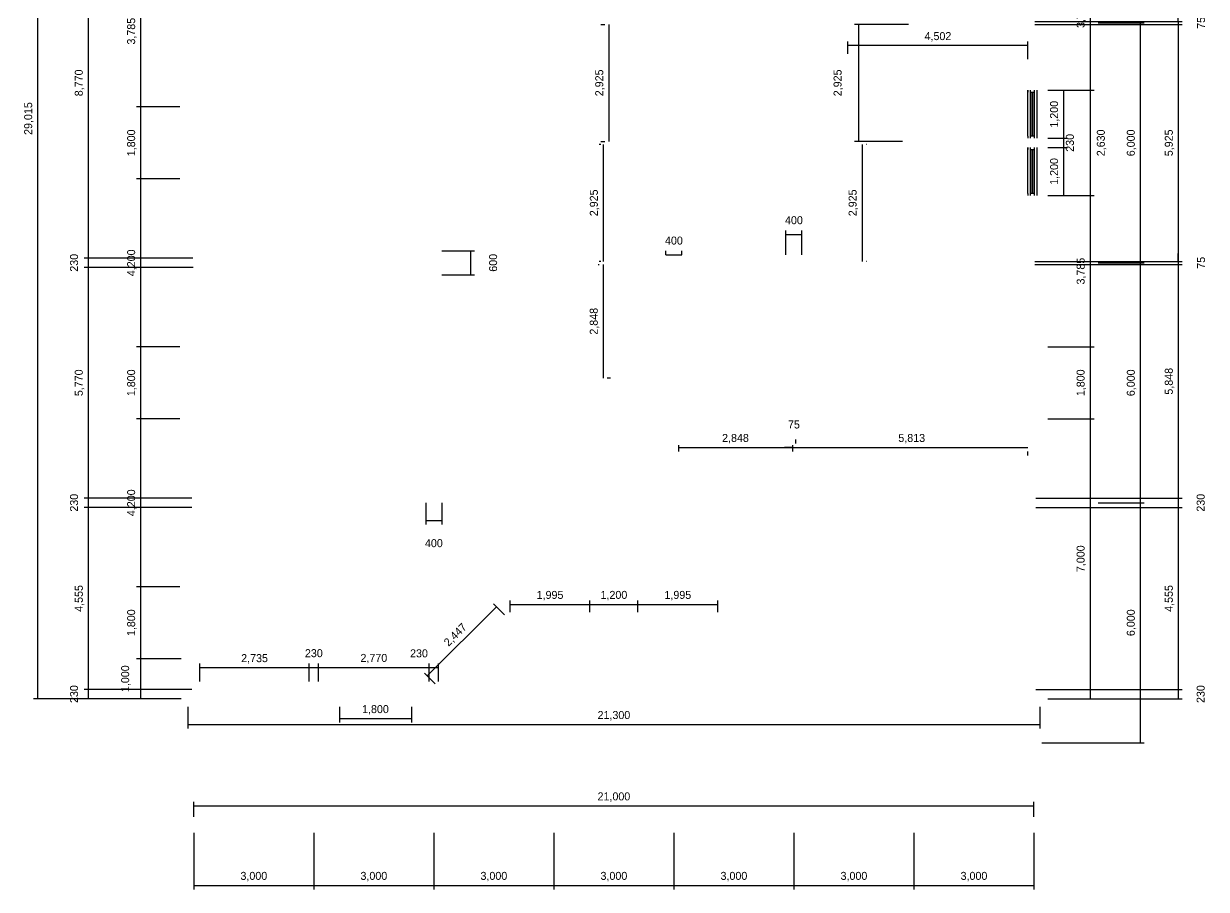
# Model space of a CAD drawing. Extents: x -2017610 to 288295, y -639251 to 250994.
# Drawn here: x 40877 to 70439, y -274828 to -253179 of the extents above; entities that cross this region are included whole.
import ezdxf

# ---------------------------------------------------------------- set-up
doc = ezdxf.new("R2010")
doc.units = 0
doc.header["$LTSCALE"] = 2
doc.header["$MEASUREMENT"] = 0
doc.header["$PDMODE"] = 2
doc.layers.get('0').update_dxf_attribs({"linetype": 'CONTINUOUS'})
doc.layers.get('DEFPOINTS').update_dxf_attribs({"linetype": 'CONTINUOUS'})
doc.layers.add('DIM', color=8, linetype='CONTINUOUS')
doc.layers.add('DOOR-WINDOW', color=8, linetype='CONTINUOUS')
doc.styles.add('STYLUS', font='stylu.ttf')
doc.dimstyles.new('DIM100S', dxfattribs={"dimscale": 0, "dimtxt": 200, "dimasz": 200, "dimexe": 100, "dimexo": 200, "dimgap": 100, "dimtad": 1, "dimdec": 0, "dimtxsty": 'STYLUS', "dimblk1": 'ARCHTICK', "dimblk2": 'ARCHTICK', "dimsah": 1, "dimcen": 100, "dimclrd": 256, "dimclre": 256, "dimclrt": 10, "dimazin": 3, "dimtfac": 1, "dimtdec": 0, "dimtmove": 0, "dimatfit": 3, "dimtolj": 1, "dimtzin": 0})

# ---------------------------------------------------------------- blocks, each defined once
blk = doc.blocks.new('*D451')
at = {"layer": 'DEFPOINTS', "color": 0}
for p in [(57331, -258960), (56931, -259160), (57331, -259160)]:
    blk.add_point(p, dxfattribs=at)
at = {"layer": 'DIM'}
for p, q in [((56931, -258960), (56931, -258860)), ((56931, -258960), (57331, -258960)), ((57331, -258960), (57331, -258860))]:
    blk.add_line(p, q, dxfattribs=at)
at = {"layer": 'DIM', "color": 10, "insert": (57131, -258605), "char_height": 200, "attachment_point": 5, "style": 'STYLUS'}
blk.add_mtext('\\A1;400', dxfattribs=at)
blk = doc.blocks.new('_ARCHTICK')
blk = doc.blocks.new('*D452')
at = {"layer": 'DEFPOINTS', "color": 0}
for p in [(60331, -258452), (59931, -259160), (60331, -259160)]:
    blk.add_point(p, dxfattribs=at)
at = {"layer": 'DIM'}
for p, q in [((59931, -258960), (59931, -258352)), ((60331, -258960), (60331, -258352)), ((59931, -258452), (60331, -258452))]:
    blk.add_line(p, q, dxfattribs=at)
at = {"layer": 'DIM', "color": 10, "insert": (60131, -258096), "char_height": 200, "attachment_point": 5, "style": 'STYLUS'}
blk.add_mtext('\\A1;400', dxfattribs=at)
blk = doc.blocks.new('*D453')
at = {"layer": 'DEFPOINTS', "color": 0}
for p in [(50931, -264960), (51331, -264960), (51331, -265606)]:
    blk.add_point(p, dxfattribs=at)
at = {"layer": 'DIM'}
for p, q in [((50931, -265160), (50931, -265706)), ((51331, -265160), (51331, -265706)), ((50931, -265606), (51331, -265606))]:
    blk.add_line(p, q, dxfattribs=at)
at = {"layer": 'DIM', "color": 10, "insert": (51131, -266172), "char_height": 200, "attachment_point": 5, "style": 'STYLUS'}
blk.add_mtext('\\A1;400', dxfattribs=at)
blk = doc.blocks.new('*D456')
at = {"layer": 'DEFPOINTS', "color": 0}
for p in [(45131, -273210), (48131, -273210), (48131, -274728)]:
    blk.add_point(p, dxfattribs=at)
at = {"layer": 'DIM'}
for p, q in [((45131, -273410), (45131, -274828)), ((48131, -273410), (48131, -274828)), ((45131, -274728), (48131, -274728))]:
    blk.add_line(p, q, dxfattribs=at)
at = {"layer": 'DIM', "color": 10, "insert": (46631, -274509), "char_height": 200, "attachment_point": 5, "style": 'STYLUS'}
blk.add_mtext('\\A1;3,000', dxfattribs=at)
blk = doc.blocks.new('*D457')
at = {"layer": 'DEFPOINTS', "color": 0}
for p in [(48131, -273210), (51131, -273210), (51131, -274728)]:
    blk.add_point(p, dxfattribs=at)
at = {"layer": 'DIM'}
for p, q in [((48131, -273410), (48131, -274828)), ((51131, -273410), (51131, -274828)), ((48131, -274728), (51131, -274728))]:
    blk.add_line(p, q, dxfattribs=at)
at = {"layer": 'DIM', "color": 10, "insert": (49631, -274509), "char_height": 200, "attachment_point": 5, "style": 'STYLUS'}
blk.add_mtext('\\A1;3,000', dxfattribs=at)
blk = doc.blocks.new('*D458')
at = {"layer": 'DEFPOINTS', "color": 0}
for p in [(51131, -273210), (54131, -273210), (54131, -274728)]:
    blk.add_point(p, dxfattribs=at)
at = {"layer": 'DIM'}
for p, q in [((51131, -273410), (51131, -274828)), ((54131, -273410), (54131, -274828)), ((51131, -274728), (54131, -274728))]:
    blk.add_line(p, q, dxfattribs=at)
at = {"layer": 'DIM', "color": 10, "insert": (52631, -274509), "char_height": 200, "attachment_point": 5, "style": 'STYLUS'}
blk.add_mtext('\\A1;3,000', dxfattribs=at)
blk = doc.blocks.new('*D459')
at = {"layer": 'DEFPOINTS', "color": 0}
for p in [(54131, -273210), (57131, -273210), (57131, -274728)]:
    blk.add_point(p, dxfattribs=at)
at = {"layer": 'DIM'}
for p, q in [((54131, -273410), (54131, -274828)), ((57131, -273410), (57131, -274828)), ((54131, -274728), (57131, -274728))]:
    blk.add_line(p, q, dxfattribs=at)
at = {"layer": 'DIM', "color": 10, "insert": (55631, -274509), "char_height": 200, "attachment_point": 5, "style": 'STYLUS'}
blk.add_mtext('\\A1;3,000', dxfattribs=at)
blk = doc.blocks.new('*D460')
at = {"layer": 'DEFPOINTS', "color": 0}
for p in [(57131, -273210), (60131, -273210), (60131, -274728)]:
    blk.add_point(p, dxfattribs=at)
at = {"layer": 'DIM'}
for p, q in [((57131, -273410), (57131, -274828)), ((60131, -273410), (60131, -274828)), ((57131, -274728), (60131, -274728))]:
    blk.add_line(p, q, dxfattribs=at)
at = {"layer": 'DIM', "color": 10, "insert": (58631, -274509), "char_height": 200, "attachment_point": 5, "style": 'STYLUS'}
blk.add_mtext('\\A1;3,000', dxfattribs=at)
blk = doc.blocks.new('*D461')
at = {"layer": 'DEFPOINTS', "color": 0}
for p in [(60131, -273210), (63131, -273210), (63131, -274728)]:
    blk.add_point(p, dxfattribs=at)
at = {"layer": 'DIM'}
for p, q in [((60131, -273410), (60131, -274828)), ((63131, -273410), (63131, -274828)), ((60131, -274728), (63131, -274728))]:
    blk.add_line(p, q, dxfattribs=at)
at = {"layer": 'DIM', "color": 10, "insert": (61631, -274509), "char_height": 200, "attachment_point": 5, "style": 'STYLUS'}
blk.add_mtext('\\A1;3,000', dxfattribs=at)
blk = doc.blocks.new('*D462')
at = {"layer": 'DEFPOINTS', "color": 0}
for p in [(63131, -273210), (66131, -273210), (66131, -274728)]:
    blk.add_point(p, dxfattribs=at)
at = {"layer": 'DIM'}
for p, q in [((63131, -273410), (63131, -274828)), ((66131, -273410), (66131, -274828)), ((63131, -274728), (66131, -274728))]:
    blk.add_line(p, q, dxfattribs=at)
at = {"layer": 'DIM', "color": 10, "insert": (64631, -274509), "char_height": 200, "attachment_point": 5, "style": 'STYLUS'}
blk.add_mtext('\\A1;3,000', dxfattribs=at)
blk = doc.blocks.new('*D463')
at = {"layer": 'DEFPOINTS', "color": 0}
for p in [(66131, -272739), (45131, -273210), (66131, -273210)]:
    blk.add_point(p, dxfattribs=at)
at = {"layer": 'DIM'}
for p, q in [((45131, -273010), (45131, -272639)), ((45131, -272739), (66131, -272739)), ((66131, -273010), (66131, -272639))]:
    blk.add_line(p, q, dxfattribs=at)
at = {"layer": 'DIM', "color": 10, "insert": (55631, -272521), "char_height": 200, "attachment_point": 5, "style": 'STYLUS'}
blk.add_mtext('\\A1;21,000', dxfattribs=at)
blk = doc.blocks.new('*D464')
at = {"layer": 'DEFPOINTS', "color": 0}
for p in [(44981, -270060), (66281, -270060), (66281, -270706)]:
    blk.add_point(p, dxfattribs=at)
at = {"layer": 'DIM'}
for p, q in [((44981, -270260), (44981, -270806)), ((66281, -270260), (66281, -270806)), ((44981, -270706), (66281, -270706))]:
    blk.add_line(p, q, dxfattribs=at)
at = {"layer": 'DIM', "color": 10, "insert": (55631, -270487), "char_height": 200, "attachment_point": 5, "style": 'STYLUS'}
blk.add_mtext('\\A1;21,300', dxfattribs=at)
blk = doc.blocks.new('*D469')
at = {"layer": 'DEFPOINTS', "color": 0}
for p in [(66281, -251060), (66281, -254845), (67534, -254845)]:
    blk.add_point(p, dxfattribs=at)
at = {"layer": 'DIM'}
for p, q in [((66481, -251060), (67634, -251060)), ((67534, -251060), (67534, -254845)), ((66481, -254845), (67634, -254845))]:
    blk.add_line(p, q, dxfattribs=at)
at = {"layer": 'DIM', "color": 10, "insert": (67316, -252953), "char_height": 200, "attachment_point": 5, "rotation": 90, "style": 'STYLUS'}
blk.add_mtext('\\A1;3,785', dxfattribs=at)
blk = doc.blocks.new('*D470')
at = {"layer": 'DEFPOINTS', "color": 0}
for p in [(66281, -254845), (66281, -257475), (67534, -257475)]:
    blk.add_point(p, dxfattribs=at)
at = {"layer": 'DIM'}
for p, q in [((66481, -254845), (67634, -254845)), ((67534, -254845), (67534, -257475)), ((66481, -257475), (67634, -257475))]:
    blk.add_line(p, q, dxfattribs=at)
at = {"layer": 'DIM', "color": 10, "insert": (67820, -256160), "char_height": 200, "attachment_point": 5, "rotation": 90, "style": 'STYLUS'}
blk.add_mtext('\\A1;2,630', dxfattribs=at)
blk = doc.blocks.new('*D471')
at = {"layer": 'DEFPOINTS', "color": 0}
for p in [(66281, -257475), (66281, -261260), (67534, -261260)]:
    blk.add_point(p, dxfattribs=at)
at = {"layer": 'DIM'}
for p, q in [((66481, -257475), (67634, -257475)), ((67534, -257475), (67534, -261260)), ((66481, -261260), (67634, -261260))]:
    blk.add_line(p, q, dxfattribs=at)
at = {"layer": 'DIM', "color": 10, "insert": (67316, -259368), "char_height": 200, "attachment_point": 5, "rotation": 90, "style": 'STYLUS'}
blk.add_mtext('\\A1;3,785', dxfattribs=at)
blk = doc.blocks.new('*D472')
at = {"layer": 'DEFPOINTS', "color": 0}
for p in [(66281, -261260), (66281, -263060), (67534, -263060)]:
    blk.add_point(p, dxfattribs=at)
at = {"layer": 'DIM'}
for p, q in [((66481, -261260), (67634, -261260)), ((67534, -261260), (67534, -263060)), ((66481, -263060), (67634, -263060))]:
    blk.add_line(p, q, dxfattribs=at)
at = {"layer": 'DIM', "color": 10, "insert": (67315, -262160), "char_height": 200, "attachment_point": 5, "rotation": 90, "style": 'STYLUS'}
blk.add_mtext('\\A1;1,800', dxfattribs=at)
blk = doc.blocks.new('*D473')
at = {"layer": 'DEFPOINTS', "color": 0}
for p in [(66281, -263060), (66281, -270060), (67534, -270060)]:
    blk.add_point(p, dxfattribs=at)
at = {"layer": 'DIM'}
for p, q in [((66481, -263060), (67634, -263060)), ((67534, -263060), (67534, -270060)), ((66481, -270060), (67634, -270060))]:
    blk.add_line(p, q, dxfattribs=at)
at = {"layer": 'DIM', "color": 10, "insert": (67315, -266560), "char_height": 200, "attachment_point": 5, "rotation": 90, "style": 'STYLUS'}
blk.add_mtext('\\A1;7,000', dxfattribs=at)
blk = doc.blocks.new('*D476')
at = {"layer": 'DEFPOINTS', "color": 0}
for p in [(67534, -253160), (67534, -259160), (68788, -259160)]:
    blk.add_point(p, dxfattribs=at)
at = {"layer": 'DIM'}
for p, q in [((67734, -253160), (68888, -253160)), ((68788, -253160), (68788, -259160)), ((67734, -259160), (68888, -259160))]:
    blk.add_line(p, q, dxfattribs=at)
at = {"layer": 'DIM', "color": 10, "insert": (68569, -256160), "char_height": 200, "attachment_point": 5, "rotation": 90, "style": 'STYLUS'}
blk.add_mtext('\\A1;6,000', dxfattribs=at)
blk = doc.blocks.new('*D477')
at = {"layer": 'DEFPOINTS', "color": 0}
for p in [(67534, -259160), (67534, -265160), (68788, -265160)]:
    blk.add_point(p, dxfattribs=at)
at = {"layer": 'DIM'}
for p, q in [((67734, -259160), (68888, -259160)), ((68788, -259160), (68788, -265160)), ((67734, -265160), (68888, -265160))]:
    blk.add_line(p, q, dxfattribs=at)
at = {"layer": 'DIM', "color": 10, "insert": (68569, -262160), "char_height": 200, "attachment_point": 5, "rotation": 90, "style": 'STYLUS'}
blk.add_mtext('\\A1;6,000', dxfattribs=at)
blk = doc.blocks.new('*D478')
at = {"layer": 'DEFPOINTS', "color": 0}
for p in [(67534, -265160), (66131, -271160), (68788, -271160)]:
    blk.add_point(p, dxfattribs=at)
at = {"layer": 'DIM'}
for p, q in [((67734, -265160), (68888, -265160)), ((68788, -265160), (68788, -271160)), ((66331, -271160), (68888, -271160))]:
    blk.add_line(p, q, dxfattribs=at)
at = {"layer": 'DIM', "color": 10, "insert": (68569, -268160), "char_height": 200, "attachment_point": 5, "rotation": 90, "style": 'STYLUS'}
blk.add_mtext('\\A1;6,000', dxfattribs=at)
blk = doc.blocks.new('*D479')
at = {"layer": 'DEFPOINTS', "color": 0}
for p in [(48016, -269282), (45281, -269830), (48016, -269830)]:
    blk.add_point(p, dxfattribs=at)
at = {"layer": 'DIM'}
for p, q in [((45281, -269630), (45281, -269182)), ((45281, -269282), (48016, -269282)), ((48016, -269630), (48016, -269182))]:
    blk.add_line(p, q, dxfattribs=at)
at = {"layer": 'DIM', "color": 10, "insert": (46649, -269064), "char_height": 200, "attachment_point": 5, "style": 'STYLUS'}
blk.add_mtext('\\A1;2,735', dxfattribs=at)
blk = doc.blocks.new('*D480')
at = {"layer": 'DEFPOINTS', "color": 0}
for p in [(52696, -267760), (53036, -268100), (51306, -269830)]:
    blk.add_point(p, dxfattribs=at)
at = {"layer": 'DIM'}
for p, q in [((50966, -269490), (52696, -267760)), ((52895, -267959), (52625, -267690)), ((51165, -269689), (50895, -269420))]:
    blk.add_line(p, q, dxfattribs=at)
at = {"layer": 'DIM', "color": 10, "insert": (51677, -268471), "char_height": 200, "attachment_point": 5, "rotation": 45, "style": 'STYLUS'}
blk.add_mtext('\\A1;2,447', dxfattribs=at)
blk = doc.blocks.new('*D481')
at = {"layer": 'DEFPOINTS', "color": 0}
for p in [(55031, -267701), (53036, -268100), (55031, -268100)]:
    blk.add_point(p, dxfattribs=at)
at = {"layer": 'DIM'}
for p, q in [((53036, -267900), (53036, -267601)), ((53036, -267701), (55031, -267701)), ((55031, -267900), (55031, -267601))]:
    blk.add_line(p, q, dxfattribs=at)
at = {"layer": 'DIM', "color": 10, "insert": (54034, -267483), "char_height": 200, "attachment_point": 5, "style": 'STYLUS'}
blk.add_mtext('\\A1;1,995', dxfattribs=at)
blk = doc.blocks.new('*D482')
at = {"layer": 'DEFPOINTS', "color": 0}
for p in [(56231, -267701), (55031, -268100), (56231, -268100)]:
    blk.add_point(p, dxfattribs=at)
at = {"layer": 'DIM'}
for p, q in [((55031, -267900), (55031, -267601)), ((55031, -267701), (56231, -267701)), ((56231, -267900), (56231, -267601))]:
    blk.add_line(p, q, dxfattribs=at)
at = {"layer": 'DIM', "color": 10, "insert": (55631, -267483), "char_height": 200, "attachment_point": 5, "style": 'STYLUS'}
blk.add_mtext('\\A1;1,200', dxfattribs=at)
blk = doc.blocks.new('*D483')
at = {"layer": 'DEFPOINTS', "color": 0}
for p in [(58226, -267701), (56231, -268100), (58226, -268100)]:
    blk.add_point(p, dxfattribs=at)
at = {"layer": 'DIM'}
for p, q in [((56231, -267900), (56231, -267601)), ((56231, -267701), (58226, -267701)), ((58226, -267900), (58226, -267601))]:
    blk.add_line(p, q, dxfattribs=at)
at = {"layer": 'DIM', "color": 10, "insert": (57229, -267483), "char_height": 200, "attachment_point": 5, "style": 'STYLUS'}
blk.add_mtext('\\A1;1,995', dxfattribs=at)
blk = doc.blocks.new('*D524')
at = {"layer": 'DEFPOINTS', "color": 0}
for p in [(51131, -258860), (51131, -259460), (52049, -259460)]:
    blk.add_point(p, dxfattribs=at)
at = {"layer": 'DIM'}
for p, q in [((51331, -258860), (52149, -258860)), ((52049, -258860), (52049, -259460)), ((51331, -259460), (52149, -259460))]:
    blk.add_line(p, q, dxfattribs=at)
at = {"layer": 'DIM', "color": 10, "insert": (52612, -259160), "char_height": 200, "attachment_point": 5, "rotation": 90, "style": 'STYLUS'}
blk.add_mtext('\\A1;600', dxfattribs=at)
blk = doc.blocks.new('*D525')
at = {"layer": 'DEFPOINTS', "color": 0}
for p in [(48246, -269277), (48016, -269830), (48246, -269830)]:
    blk.add_point(p, dxfattribs=at)
at = {"layer": 'DIM'}
for p, q in [((48016, -269630), (48016, -269177)), ((48016, -269277), (48246, -269277)), ((48246, -269630), (48246, -269177))]:
    blk.add_line(p, q, dxfattribs=at)
at = {"layer": 'DIM', "color": 10, "insert": (48131, -268923), "char_height": 200, "attachment_point": 5, "style": 'STYLUS'}
blk.add_mtext('\\A1;230', dxfattribs=at)
blk = doc.blocks.new('*D526')
at = {"layer": 'DEFPOINTS', "color": 0}
for p in [(51016, -269277), (48246, -269830), (51016, -269830)]:
    blk.add_point(p, dxfattribs=at)
at = {"layer": 'DIM'}
for p, q in [((48246, -269630), (48246, -269177)), ((48246, -269277), (51016, -269277)), ((51016, -269630), (51016, -269177))]:
    blk.add_line(p, q, dxfattribs=at)
at = {"layer": 'DIM', "color": 10, "insert": (49631, -269059), "char_height": 200, "attachment_point": 5, "style": 'STYLUS'}
blk.add_mtext('\\A1;2,770', dxfattribs=at)
blk = doc.blocks.new('*D527')
at = {"layer": 'DEFPOINTS', "color": 0}
for p in [(51246, -269277), (51016, -269830), (51246, -269830)]:
    blk.add_point(p, dxfattribs=at)
at = {"layer": 'DIM'}
for p, q in [((51016, -269630), (51016, -269177)), ((51016, -269277), (51246, -269277)), ((51246, -269630), (51246, -269177))]:
    blk.add_line(p, q, dxfattribs=at)
at = {"layer": 'DIM', "color": 10, "insert": (50759, -268927), "char_height": 200, "attachment_point": 5, "style": 'STYLUS'}
blk.add_mtext('\\A1;230', dxfattribs=at)
blk = doc.blocks.new('*D541')
at = {"layer": 'DEFPOINTS', "color": 0}
for p in [(44981, -251475), (43801, -255260), (44981, -255260)]:
    blk.add_point(p, dxfattribs=at)
at = {"layer": 'DIM'}
for p, q in [((44781, -251475), (43701, -251475)), ((43801, -251475), (43801, -255260)), ((44781, -255260), (43701, -255260))]:
    blk.add_line(p, q, dxfattribs=at)
at = {"layer": 'DIM', "color": 10, "insert": (43583, -253368), "char_height": 200, "attachment_point": 5, "rotation": 90, "style": 'STYLUS'}
blk.add_mtext('\\A1;3,785', dxfattribs=at)
blk = doc.blocks.new('*D542')
at = {"layer": 'DEFPOINTS', "color": 0}
for p in [(44981, -255260), (43801, -257060), (44981, -257060)]:
    blk.add_point(p, dxfattribs=at)
at = {"layer": 'DIM'}
for p, q in [((44781, -255260), (43701, -255260)), ((43801, -255260), (43801, -257060)), ((44781, -257060), (43701, -257060))]:
    blk.add_line(p, q, dxfattribs=at)
at = {"layer": 'DIM', "color": 10, "insert": (43583, -256160), "char_height": 200, "attachment_point": 5, "rotation": 90, "style": 'STYLUS'}
blk.add_mtext('\\A1;1,800', dxfattribs=at)
blk = doc.blocks.new('*D543')
at = {"layer": 'DEFPOINTS', "color": 0}
for p in [(44981, -257060), (43801, -261260), (44981, -261260)]:
    blk.add_point(p, dxfattribs=at)
at = {"layer": 'DIM'}
for p, q in [((44781, -257060), (43701, -257060)), ((43801, -257060), (43801, -261260)), ((44781, -261260), (43701, -261260))]:
    blk.add_line(p, q, dxfattribs=at)
at = {"layer": 'DIM', "color": 10, "insert": (43583, -259160), "char_height": 200, "attachment_point": 5, "rotation": 90, "style": 'STYLUS'}
blk.add_mtext('\\A1;4,200', dxfattribs=at)
blk = doc.blocks.new('*D544')
at = {"layer": 'DEFPOINTS', "color": 0}
for p in [(44981, -261260), (43801, -263060), (44981, -263060)]:
    blk.add_point(p, dxfattribs=at)
at = {"layer": 'DIM'}
for p, q in [((44781, -261260), (43701, -261260)), ((43801, -261260), (43801, -263060)), ((44781, -263060), (43701, -263060))]:
    blk.add_line(p, q, dxfattribs=at)
at = {"layer": 'DIM', "color": 10, "insert": (43583, -262160), "char_height": 200, "attachment_point": 5, "rotation": 90, "style": 'STYLUS'}
blk.add_mtext('\\A1;1,800', dxfattribs=at)
blk = doc.blocks.new('*D545')
at = {"layer": 'DEFPOINTS', "color": 0}
for p in [(44981, -263060), (43801, -267260), (44981, -267260)]:
    blk.add_point(p, dxfattribs=at)
at = {"layer": 'DIM'}
for p, q in [((44781, -263060), (43701, -263060)), ((43801, -263060), (43801, -267260)), ((44781, -267260), (43701, -267260))]:
    blk.add_line(p, q, dxfattribs=at)
at = {"layer": 'DIM', "color": 10, "insert": (43583, -265160), "char_height": 200, "attachment_point": 5, "rotation": 90, "style": 'STYLUS'}
blk.add_mtext('\\A1;4,200', dxfattribs=at)
blk = doc.blocks.new('*D546')
at = {"layer": 'DEFPOINTS', "color": 0}
for p in [(44981, -267260), (43801, -269060), (45016, -269060)]:
    blk.add_point(p, dxfattribs=at)
at = {"layer": 'DIM'}
for p, q in [((44781, -267260), (43701, -267260)), ((43801, -267260), (43801, -269060)), ((44816, -269060), (43701, -269060))]:
    blk.add_line(p, q, dxfattribs=at)
at = {"layer": 'DIM', "color": 10, "insert": (43583, -268160), "char_height": 200, "attachment_point": 5, "rotation": 90, "style": 'STYLUS'}
blk.add_mtext('\\A1;1,800', dxfattribs=at)
blk = doc.blocks.new('*D547')
at = {"layer": 'DEFPOINTS', "color": 0}
for p in [(45016, -269060), (43801, -270060), (45016, -270060)]:
    blk.add_point(p, dxfattribs=at)
at = {"layer": 'DIM'}
for p, q in [((44816, -269060), (43701, -269060)), ((43801, -269060), (43801, -270060)), ((44816, -270060), (43701, -270060))]:
    blk.add_line(p, q, dxfattribs=at)
at = {"layer": 'DIM', "color": 10, "insert": (43433, -269560), "char_height": 200, "attachment_point": 5, "rotation": 90, "style": 'STYLUS'}
blk.add_mtext('\\A1;1,000', dxfattribs=at)
blk = doc.blocks.new('*D561')
at = {"layer": 'DEFPOINTS', "color": 0}
for p in [(44981, -250275), (42492, -259045), (45306, -259045)]:
    blk.add_point(p, dxfattribs=at)
at = {"layer": 'DIM'}
for p, q in [((44781, -250275), (42392, -250275)), ((42492, -250275), (42492, -259045)), ((45106, -259045), (42392, -259045))]:
    blk.add_line(p, q, dxfattribs=at)
at = {"layer": 'DIM', "color": 10, "insert": (42273, -254660), "char_height": 200, "attachment_point": 5, "rotation": 90, "style": 'STYLUS'}
blk.add_mtext('\\A1;8,770', dxfattribs=at)
blk = doc.blocks.new('*D562')
at = {"layer": 'DEFPOINTS', "color": 0}
for p in [(45306, -259045), (42492, -259275), (45312, -259275)]:
    blk.add_point(p, dxfattribs=at)
at = {"layer": 'DIM'}
for p, q in [((45106, -259045), (42392, -259045)), ((42492, -259045), (42492, -259275)), ((45112, -259275), (42392, -259275))]:
    blk.add_line(p, q, dxfattribs=at)
at = {"layer": 'DIM', "color": 10, "insert": (42138, -259160), "char_height": 200, "attachment_point": 5, "rotation": 90, "style": 'STYLUS'}
blk.add_mtext('\\A1;230', dxfattribs=at)
blk = doc.blocks.new('*D563')
at = {"layer": 'DEFPOINTS', "color": 0}
for p in [(45312, -259275), (42492, -265045), (45281, -265045)]:
    blk.add_point(p, dxfattribs=at)
at = {"layer": 'DIM'}
for p, q in [((45112, -259275), (42392, -259275)), ((42492, -259275), (42492, -265045)), ((45081, -265045), (42392, -265045))]:
    blk.add_line(p, q, dxfattribs=at)
at = {"layer": 'DIM', "color": 10, "insert": (42273, -262160), "char_height": 200, "attachment_point": 5, "rotation": 90, "style": 'STYLUS'}
blk.add_mtext('\\A1;5,770', dxfattribs=at)
blk = doc.blocks.new('*D564')
at = {"layer": 'DEFPOINTS', "color": 0}
for p in [(45281, -265045), (42492, -265275), (45281, -265275)]:
    blk.add_point(p, dxfattribs=at)
at = {"layer": 'DIM'}
for p, q in [((45081, -265045), (42392, -265045)), ((42492, -265045), (42492, -265275)), ((45081, -265275), (42392, -265275))]:
    blk.add_line(p, q, dxfattribs=at)
at = {"layer": 'DIM', "color": 10, "insert": (42138, -265160), "char_height": 200, "attachment_point": 5, "rotation": 90, "style": 'STYLUS'}
blk.add_mtext('\\A1;230', dxfattribs=at)
blk = doc.blocks.new('*D565')
at = {"layer": 'DEFPOINTS', "color": 0}
for p in [(45281, -265275), (42492, -269830), (45281, -269830)]:
    blk.add_point(p, dxfattribs=at)
at = {"layer": 'DIM'}
for p, q in [((45081, -265275), (42392, -265275)), ((42492, -265275), (42492, -269830)), ((45081, -269830), (42392, -269830))]:
    blk.add_line(p, q, dxfattribs=at)
at = {"layer": 'DIM', "color": 10, "insert": (42274, -267553), "char_height": 200, "attachment_point": 5, "rotation": 90, "style": 'STYLUS'}
blk.add_mtext('\\A1;4,555', dxfattribs=at)
blk = doc.blocks.new('*D566')
at = {"layer": 'DEFPOINTS', "color": 0}
for p in [(45281, -269830), (42492, -270060), (44981, -270060)]:
    blk.add_point(p, dxfattribs=at)
at = {"layer": 'DIM'}
for p, q in [((45081, -269830), (42392, -269830)), ((42492, -269830), (42492, -270060)), ((44781, -270060), (42392, -270060))]:
    blk.add_line(p, q, dxfattribs=at)
at = {"layer": 'DIM', "color": 10, "insert": (42138, -269945), "char_height": 200, "attachment_point": 5, "rotation": 90, "style": 'STYLUS'}
blk.add_mtext('\\A1;230', dxfattribs=at)
blk = doc.blocks.new('*D567')
at = {"layer": 'DEFPOINTS', "color": 0}
for p in [(44981, -241045), (41227, -270060), (44981, -270060)]:
    blk.add_point(p, dxfattribs=at)
at = {"layer": 'DIM'}
for p, q in [((44781, -241045), (41127, -241045)), ((41227, -241045), (41227, -270060)), ((44781, -270060), (41127, -270060))]:
    blk.add_line(p, q, dxfattribs=at)
at = {"layer": 'DIM', "color": 10, "insert": (41009, -255553), "char_height": 200, "attachment_point": 5, "rotation": 90, "style": 'STYLUS'}
blk.add_mtext('\\A1;29,015', dxfattribs=at)
blk = doc.blocks.new('*D572')
at = {"layer": 'DEFPOINTS', "color": 0}
for p in [(65956, -253123), (65956, -253198), (69737, -253198)]:
    blk.add_point(p, dxfattribs=at)
at = {"layer": 'DIM'}
for p, q in [((69737, -253123), (69737, -252923)), ((66156, -253123), (69837, -253123)), ((66156, -253198), (69837, -253198)), ((69737, -253123), (69737, -253198)), ((69737, -253198), (69737, -253398))]:
    blk.add_line(p, q, dxfattribs=at)
at = {"layer": 'DIM', "color": 10, "insert": (70308, -253160), "char_height": 200, "attachment_point": 5, "rotation": 90, "style": 'STYLUS'}
blk.add_mtext('\\A1;75', dxfattribs=at)
blk = doc.blocks.new('*D573')
at = {"layer": 'DEFPOINTS', "color": 0}
for p in [(65956, -253198), (65956, -259123), (69737, -259123)]:
    blk.add_point(p, dxfattribs=at)
at = {"layer": 'DIM'}
for p, q in [((66156, -253198), (69837, -253198)), ((69737, -253198), (69737, -259123)), ((66156, -259123), (69837, -259123))]:
    blk.add_line(p, q, dxfattribs=at)
at = {"layer": 'DIM', "color": 10, "insert": (69519, -256160), "char_height": 200, "attachment_point": 5, "rotation": 90, "style": 'STYLUS'}
blk.add_mtext('\\A1;5,925', dxfattribs=at)
blk = doc.blocks.new('*D574')
at = {"layer": 'DEFPOINTS', "color": 0}
for p in [(65956, -259123), (65956, -259198), (69737, -259198)]:
    blk.add_point(p, dxfattribs=at)
at = {"layer": 'DIM'}
for p, q in [((69737, -259123), (69737, -258923)), ((66156, -259123), (69837, -259123)), ((66156, -259198), (69837, -259198)), ((69737, -259123), (69737, -259198)), ((69737, -259198), (69737, -259398))]:
    blk.add_line(p, q, dxfattribs=at)
at = {"layer": 'DIM', "color": 10, "insert": (70308, -259160), "char_height": 200, "attachment_point": 5, "rotation": 90, "style": 'STYLUS'}
blk.add_mtext('\\A1;75', dxfattribs=at)
blk = doc.blocks.new('*D575')
at = {"layer": 'DEFPOINTS', "color": 0}
for p in [(65956, -259198), (65981, -265045), (69737, -265045)]:
    blk.add_point(p, dxfattribs=at)
at = {"layer": 'DIM'}
for p, q in [((66156, -259198), (69837, -259198)), ((69737, -259198), (69737, -265045)), ((66181, -265045), (69837, -265045))]:
    blk.add_line(p, q, dxfattribs=at)
at = {"layer": 'DIM', "color": 10, "insert": (69519, -262122), "char_height": 200, "attachment_point": 5, "rotation": 90, "style": 'STYLUS'}
blk.add_mtext('\\A1;5,848', dxfattribs=at)
blk = doc.blocks.new('*D576')
at = {"layer": 'DEFPOINTS', "color": 0}
for p in [(65981, -265045), (65981, -265275), (69737, -265275)]:
    blk.add_point(p, dxfattribs=at)
at = {"layer": 'DIM'}
for p, q in [((66181, -265045), (69837, -265045)), ((69737, -265045), (69737, -265275)), ((66181, -265275), (69837, -265275))]:
    blk.add_line(p, q, dxfattribs=at)
at = {"layer": 'DIM', "color": 10, "insert": (70299, -265160), "char_height": 200, "attachment_point": 5, "rotation": 90, "style": 'STYLUS'}
blk.add_mtext('\\A1;230', dxfattribs=at)
blk = doc.blocks.new('*D577')
at = {"layer": 'DEFPOINTS', "color": 0}
for p in [(65981, -265275), (65981, -269830), (69737, -269830)]:
    blk.add_point(p, dxfattribs=at)
at = {"layer": 'DIM'}
for p, q in [((66181, -265275), (69837, -265275)), ((69737, -265275), (69737, -269830)), ((66181, -269830), (69837, -269830))]:
    blk.add_line(p, q, dxfattribs=at)
at = {"layer": 'DIM', "color": 10, "insert": (69519, -267553), "char_height": 200, "attachment_point": 5, "rotation": 90, "style": 'STYLUS'}
blk.add_mtext('\\A1;4,555', dxfattribs=at)
blk = doc.blocks.new('*D578')
at = {"layer": 'DEFPOINTS', "color": 0}
for p in [(65981, -269830), (66281, -270060), (69737, -270060)]:
    blk.add_point(p, dxfattribs=at)
at = {"layer": 'DIM'}
for p, q in [((66181, -269830), (69837, -269830)), ((69737, -269830), (69737, -270060)), ((66481, -270060), (69837, -270060))]:
    blk.add_line(p, q, dxfattribs=at)
at = {"layer": 'DIM', "color": 10, "insert": (70299, -269945), "char_height": 200, "attachment_point": 5, "rotation": 90, "style": 'STYLUS'}
blk.add_mtext('\\A1;230', dxfattribs=at)
blk = doc.blocks.new('*D772')
at = {"layer": 'DEFPOINTS', "color": 0}
for p in [(55501, -253198), (55501, -256123), (55501, -256123)]:
    blk.add_point(p, dxfattribs=at)
at = {"layer": 'DIM'}
for p, q in [((55301, -253198), (55401, -253198)), ((55501, -253198), (55501, -256123)), ((55301, -256123), (55401, -256123))]:
    blk.add_line(p, q, dxfattribs=at)
at = {"layer": 'DIM', "color": 10, "insert": (55283, -254660), "char_height": 200, "attachment_point": 5, "rotation": 90, "style": 'STYLUS'}
blk.add_mtext('\\A1;2,925', dxfattribs=at)
blk = doc.blocks.new('*D773')
at = {"layer": 'DEFPOINTS', "color": 0}
for p in [(55501, -256198), (55366, -259123), (55501, -259123)]:
    blk.add_point(p, dxfattribs=at)
at = {"layer": 'DIM'}
for p, q in [((55301, -256198), (55266, -256198)), ((55366, -256198), (55366, -259123)), ((55301, -259123), (55266, -259123))]:
    blk.add_line(p, q, dxfattribs=at)
at = {"layer": 'DIM', "color": 10, "insert": (55148, -257660), "char_height": 200, "attachment_point": 5, "rotation": 90, "style": 'STYLUS'}
blk.add_mtext('\\A1;2,925', dxfattribs=at)
blk = doc.blocks.new('*D774')
at = {"layer": 'DEFPOINTS', "color": 0}
for p in [(63193, -253198), (61741, -256123), (63042, -256123)]:
    blk.add_point(p, dxfattribs=at)
at = {"layer": 'DIM'}
for p, q in [((62993, -253198), (61641, -253198)), ((61741, -253198), (61741, -256123)), ((62842, -256123), (61641, -256123))]:
    blk.add_line(p, q, dxfattribs=at)
at = {"layer": 'DIM', "color": 10, "insert": (61240, -254660), "char_height": 200, "attachment_point": 5, "rotation": 90, "style": 'STYLUS'}
blk.add_mtext('\\A1;2,925', dxfattribs=at)
blk = doc.blocks.new('*D775')
at = {"layer": 'DEFPOINTS', "color": 0}
for p in [(61741, -256198), (61741, -259123), (61834, -259123)]:
    blk.add_point(p, dxfattribs=at)
at = {"layer": 'DIM'}
for p, q in [((61834, -256198), (61834, -259123)), ((61941, -256198), (61934, -256198)), ((61941, -259123), (61934, -259123))]:
    blk.add_line(p, q, dxfattribs=at)
at = {"layer": 'DIM', "color": 10, "insert": (61616, -257660), "char_height": 200, "attachment_point": 5, "rotation": 90, "style": 'STYLUS'}
blk.add_mtext('\\A1;2,925', dxfattribs=at)
blk = doc.blocks.new('*D776')
at = {"layer": 'DEFPOINTS', "color": 0}
for p in [(57246, -263521), (60094, -263521), (60094, -263776)]:
    blk.add_point(p, dxfattribs=at)
at = {"layer": 'DIM'}
for p, q in [((57246, -263721), (57246, -263876)), ((57246, -263776), (60094, -263776)), ((60094, -263721), (60094, -263876))]:
    blk.add_line(p, q, dxfattribs=at)
at = {"layer": 'DIM', "color": 10, "insert": (58670, -263558), "char_height": 200, "attachment_point": 5, "style": 'STYLUS'}
blk.add_mtext('\\A1;2,848', dxfattribs=at)
blk = doc.blocks.new('*D777')
at = {"layer": 'DEFPOINTS', "color": 0}
for p in [(60094, -263521), (60169, -263776), (60169, -263776)]:
    blk.add_point(p, dxfattribs=at)
at = {"layer": 'DIM'}
for p, q in [((60169, -263576), (60169, -263676)), ((60094, -263776), (59894, -263776)), ((60094, -263721), (60094, -263876)), ((60094, -263776), (60169, -263776)), ((60169, -263776), (60369, -263776))]:
    blk.add_line(p, q, dxfattribs=at)
at = {"layer": 'DIM', "color": 10, "insert": (60131, -263204), "char_height": 200, "attachment_point": 5, "style": 'STYLUS'}
blk.add_mtext('\\A1;75', dxfattribs=at)
blk = doc.blocks.new('*D778')
at = {"layer": 'DEFPOINTS', "color": 0}
for p in [(60169, -263776), (65981, -263776), (65981, -263776)]:
    blk.add_point(p, dxfattribs=at)
at = {"layer": 'DIM'}
for p, q in [((60169, -263576), (60169, -263676)), ((60169, -263776), (65981, -263776)), ((65981, -263976), (65981, -263876))]:
    blk.add_line(p, q, dxfattribs=at)
at = {"layer": 'DIM', "color": 10, "insert": (63075, -263558), "char_height": 200, "attachment_point": 5, "style": 'STYLUS'}
blk.add_mtext('\\A1;5,813', dxfattribs=at)
blk = doc.blocks.new('*D779')
at = {"layer": 'DEFPOINTS', "color": 0}
for p in [(55441, -259198), (55349, -262045), (55364, -262045)]:
    blk.add_point(p, dxfattribs=at)
at = {"layer": 'DIM'}
for p, q in [((55241, -259198), (55264, -259198)), ((55364, -259198), (55364, -262045)), ((55549, -262045), (55464, -262045))]:
    blk.add_line(p, q, dxfattribs=at)
at = {"layer": 'DIM', "color": 10, "insert": (55146, -260622), "char_height": 200, "attachment_point": 5, "rotation": 90, "style": 'STYLUS'}
blk.add_mtext('\\A1;2,848', dxfattribs=at)
blk = doc.blocks.new('*D780')
at = {"layer": 'DEFPOINTS', "color": 0}
for p in [(61479, -253728), (61479, -254135), (65981, -254267)]:
    blk.add_point(p, dxfattribs=at)
at = {"layer": 'DIM'}
for p, q in [((61479, -253935), (61479, -253628)), ((65981, -254067), (65981, -253628)), ((65981, -253728), (61479, -253728))]:
    blk.add_line(p, q, dxfattribs=at)
at = {"layer": 'DIM', "color": 10, "insert": (63730, -253509), "char_height": 200, "attachment_point": 5, "style": 'STYLUS'}
blk.add_mtext('\\A1;4,502', dxfattribs=at)
blk = doc.blocks.new('W1200')
for p, q in [((50, 230), (0, 230)), ((0, 165), (1200, 165)), ((0, 65), (1200, 65)), ((0, 0), (50, 0)), ((50, 230), (1200, 230)), ((50, 65), (50, 165)), ((50, 125), (1150, 125)), ((50, 105), (1150, 105)), ((50, 0), (1200, 0)), ((1200, 230), (1150, 230)), ((1150, 165), (1150, 65)), ((1150, 0), (1200, 0))]:
    blk.add_line(p, q)
blk = doc.blocks.new('*D781')
at = {"layer": 'DEFPOINTS', "color": 0}
for p in [(66281, -254845), (66281, -256045), (66870, -256045)]:
    blk.add_point(p, dxfattribs=at)
at = {"layer": 'DIM'}
for p, q in [((66481, -254845), (66970, -254845)), ((66870, -254845), (66870, -256045)), ((66481, -256045), (66970, -256045))]:
    blk.add_line(p, q, dxfattribs=at)
at = {"layer": 'DIM', "color": 10, "insert": (66651, -255445), "char_height": 200, "attachment_point": 5, "rotation": 90, "style": 'STYLUS'}
blk.add_mtext('\\A1;1,200', dxfattribs=at)
blk = doc.blocks.new('*D782')
at = {"layer": 'DEFPOINTS', "color": 0}
for p in [(66281, -256045), (66281, -256275), (66870, -256275)]:
    blk.add_point(p, dxfattribs=at)
at = {"layer": 'DIM'}
for p, q in [((66481, -256045), (66970, -256045)), ((66481, -256275), (66970, -256275)), ((66870, -256045), (66870, -256275))]:
    blk.add_line(p, q, dxfattribs=at)
at = {"layer": 'DIM', "color": 10, "insert": (67030, -256160), "char_height": 200, "attachment_point": 5, "rotation": 90, "style": 'STYLUS'}
blk.add_mtext('\\A1;230', dxfattribs=at)
blk = doc.blocks.new('*D783')
at = {"layer": 'DEFPOINTS', "color": 0}
for p in [(66281, -256275), (66281, -257475), (66870, -257475)]:
    blk.add_point(p, dxfattribs=at)
at = {"layer": 'DIM'}
for p, q in [((66481, -256275), (66970, -256275)), ((66870, -256275), (66870, -257475)), ((66481, -257475), (66970, -257475))]:
    blk.add_line(p, q, dxfattribs=at)
at = {"layer": 'DIM', "color": 10, "insert": (66651, -256875), "char_height": 200, "attachment_point": 5, "rotation": 90, "style": 'STYLUS'}
blk.add_mtext('\\A1;1,200', dxfattribs=at)
blk = doc.blocks.new('*D784')
at = {"layer": 'DEFPOINTS', "color": 0}
for p in [(48771, -270060), (50571, -270060), (50571, -270558)]:
    blk.add_point(p, dxfattribs=at)
at = {"layer": 'DIM'}
for p, q in [((48771, -270260), (48771, -270658)), ((50571, -270260), (50571, -270658)), ((48771, -270558), (50571, -270558))]:
    blk.add_line(p, q, dxfattribs=at)
at = {"layer": 'DIM', "color": 10, "insert": (49671, -270339), "char_height": 200, "attachment_point": 5, "style": 'STYLUS'}
blk.add_mtext('\\A1;1,800', dxfattribs=at)

msp = doc.modelspace()

# ---------------------------------------------------------------- block references
at = {"layer": 'DOOR-WINDOW', "rotation": 90}
for p in [(66211.2, -256045.4), (66211.2, -257475.4)]:
    msp.add_blockref('W1200', p, dxfattribs=at)

# ---------------------------------------------------------------- dimensions: what is measured, and where the dimension line sits
at = {"layer": 'DIM'}
for base, p1, p2, picture, middle in [((41227.3, -270060.4), (44981.2, -241045.4), (44981.2, -270060.4), '*D567', (41008.6, -255552.9)), ((42491.8, -259045.4), (44981.2, -250275.4), (45306.2, -259045.4), '*D561', (42273.1, -254660.4)), ((67533.7, -254845.4), (66281.2, -251060.4), (66281.2, -254845.4), '*D469', (67315.7, -252952.9)), ((43801.4, -255260.4), (44981.2, -251475.4), (44981.2, -255260.4), '*D541', (43583.4, -253367.9)), ((69736.5, -253197.9), (65956.2, -253122.9), (65956.2, -253197.9), '*D572', (70308, -253160.4)), ((55501.1, -256122.9), (55501.1, -253197.9), (55501.1, -256122.9), '*D772', (55283.1, -254660.4)), ((69736.5, -259122.9), (65956.2, -253197.9), (65956.2, -259122.9), '*D573', (69518.5, -256160.4)), ((68788.2, -259160.4), (67533.7, -253160.4), (67533.7, -259160.4), '*D476', (68569.4, -256160.4)), ((66870, -256045.4), (66281.2, -254845.4), (66281.2, -256045.4), '*D781', (66651.3, -255445.4)), ((43801.4, -257060.4), (44981.2, -255260.4), (44981.2, -257060.4), '*D542', (43582.7, -256160.4)), ((55366.5, -259122.9), (55501.1, -256197.9), (55501.1, -259122.9), '*D773', (55148.5, -257660.4)), ((61834.3, -259122.9), (61740.9, -256197.9), (61740.9, -259122.9), '*D775', (61616.3, -257660.4)), ((66870, -257475.4), (66281.2, -256275.4), (66281.2, -257475.4), '*D783', (66651.3, -256875.4)), ((43801.4, -261260.4), (44981.2, -257060.4), (44981.2, -261260.4), '*D543', (43582.7, -259160.4)), ((67533.7, -261260.4), (66281.2, -257475.4), (66281.2, -261260.4), '*D471', (67315.7, -259367.9)), ((42491.8, -259275.4), (45306.2, -259045.4), (45312, -259275.4), '*D562', (42137.5, -259160.4)), ((52049.1, -259460.4), (51131.2, -258860.4), (51131.2, -259460.4), '*D524', (52612.5, -259160.4)), ((69736.5, -259197.9), (65956.2, -259122.9), (65956.2, -259197.9), '*D574', (70308, -259160.4)), ((55364.2318346, -262045.3673152), (55441.4969146, -259197.8673152), (55349.495453, -262045.3673152), '*D779', (55146.2230498, -260621.6173152)), ((69736.5264251, -265045.3673152), (65956.2204138, -259197.8673152), (65981.2204138, -265045.3673152), '*D575', (69518.5176403, -262121.6173152)), ((68788.2, -265160.4), (67533.7, -259160.4), (67533.7, -265160.4), '*D477', (68569.4, -262160.4)), ((42491.8, -265045.4), (45312, -259275.4), (45281.2, -265045.4), '*D563', (42273.1, -262160.4)), ((43801.4, -263060.4), (44981.2, -261260.4), (44981.2, -263060.4), '*D544', (43582.7, -262160.4)), ((67533.7, -263060.4), (66281.2, -261260.4), (66281.2, -263060.4), '*D472', (67314.9, -262160.4)), ((43801.4, -267260.4), (44981.2, -263060.4), (44981.2, -267260.4), '*D545', (43582.7, -265160.4)), ((67533.7, -270060.4), (66281.2, -263060.4), (66281.2, -270060.4), '*D473', (67314.9, -266560.4)), ((42491.8, -265275.4), (45281.2, -265045.4), (45281.2, -265275.4), '*D564', (42137.5, -265160.4)), ((69736.5, -265275.4), (65981.2, -265045.4), (65981.2, -265275.4), '*D576', (70299.5, -265160.4)), ((68788.2, -271160.4), (67533.7, -265160.4), (66131.2, -271160.4), '*D478', (68569.4, -268160.4)), ((42491.8, -269830.4), (45281.2, -265275.4), (45281.2, -269830.4), '*D565', (42273.8, -267552.9)), ((69736.5, -269830.4), (65981.2, -265275.4), (65981.2, -269830.4), '*D577', (69518.5, -267552.9)), ((43801.4, -269060.4), (44981.2, -267260.4), (45016.2, -269060.4), '*D546', (43582.7, -268160.4)), ((43801.4, -270060.4), (45016.2, -269060.4), (45016.2, -270060.4), '*D547', (43432.7, -269560.4)), ((42491.8, -270060.4), (45281.2, -269830.4), (44981.2, -270060.4), '*D566', (42137.5, -269945.4)), ((69736.5, -270060.4), (65981.2, -269830.4), (66281.2, -270060.4), '*D578', (70299.5, -269945.4))]:
    dim = msp.add_linear_dim(base=base, p1=p1, p2=p2, angle=90, dimstyle='DIM100S', override={"dimscale": 1}, dxfattribs=at)
    dim.commit()
    dim.dimension.update_dxf_attribs({"geometry": picture, "text_midpoint": middle})
for base, p1, p2, picture, middle in [((61740.9, -256122.9), (63192.5, -253197.9), (63042.5, -256122.9), '*D774', (61240, -254660.4)), ((67533.7, -257475.4), (66281.2, -254845.4), (66281.2, -257475.4), '*D470', (67820, -256160.4)), ((66870, -256275.4), (66281.2, -256045.4), (66281.2, -256275.4), '*D782', (67030, -256160.4))]:
    dim = msp.add_linear_dim(base=base, p1=p1, p2=p2, angle=90, dimstyle='DIM100S', override={"dimscale": 1}, dxfattribs=at)
    dim.commit()
    dim.dimension.update_dxf_attribs({"geometry": picture, "text_midpoint": middle, "dimtype": 160})
for base, p1, p2, picture, middle in [((61478.9, -253728.2), (65981.2, -254267), (61478.9, -254135.4), '*D780', (63730, -253509.5)), ((60331.2, -258451.5), (59931.2, -259160.4), (60331.2, -259160.4), '*D452', (60131.2, -258096.3)), ((57331.2, -258960.4), (56931.2, -259160.4), (57331.2, -259160.4), '*D451', (57131.2, -258605.2)), ((60168.7, -263776), (60093.7, -263521.1), (60168.7, -263776), '*D777', (60131.2, -263204.5)), ((60093.7204138, -263775.9902041), (57246.2204138, -263521.0519744), (60093.7204138, -263521.0519744), '*D776', (58669.9704138, -263557.9814194)), ((65981.2204138, -263775.9902041), (60168.7204138, -263775.9902041), (65981.2204138, -263775.9902041), '*D778', (63074.9704138, -263557.9814194)), ((51331.2, -265606.2), (50931.2, -264960.4), (51331.2, -264960.4), '*D453', (51131.2, -266171.8)), ((55031.2, -267701.3), (53036, -268100.4), (55031.2, -268100.4), '*D481', (54033.6, -267483.2)), ((56231.2, -267701.3), (55031.2, -268100.4), (56231.2, -268100.4), '*D482', (55631.2, -267482.5)), ((58226.5, -267701.3), (56231.2, -268100.4), (58226.5, -268100.4), '*D483', (57228.9, -267483.2)), ((48016.2, -269282.5), (45281.2, -269830.4), (48016.2, -269830.4), '*D479', (46648.7, -269064.5)), ((48246.2, -269277.5), (48016.2, -269830.4), (48246.2, -269830.4), '*D525', (48131.2, -268923.2)), ((51016.2, -269277.5), (48246.2, -269830.4), (51016.2, -269830.4), '*D526', (49631.2, -269058.7)), ((66281.2, -270706), (44981.2, -270060.4), (66281.2, -270060.4), '*D464', (55631.2, -270487.2)), ((50571.2, -270558.2), (48771.2, -270060.4), (50571.2, -270060.4), '*D784', (49671.2, -270339.5)), ((66131.2, -272739.4), (45131.2, -273210.4), (66131.2, -273210.4), '*D463', (55631.2, -272520.7)), ((48131.2, -274727.6), (45131.2, -273210.4), (48131.2, -273210.4), '*D456', (46631.2, -274508.8)), ((51131.2, -274727.6), (48131.2, -273210.4), (51131.2, -273210.4), '*D457', (49631.2, -274508.8)), ((54131.2, -274727.6), (51131.2, -273210.4), (54131.2, -273210.4), '*D458', (52631.2, -274508.8)), ((57131.2, -274727.6), (54131.2, -273210.4), (57131.2, -273210.4), '*D459', (55631.2, -274508.8)), ((60131.2, -274727.6), (57131.2, -273210.4), (60131.2, -273210.4), '*D460', (58631.2, -274508.8)), ((63131.2, -274727.6), (60131.2, -273210.4), (63131.2, -273210.4), '*D461', (61631.2, -274508.8)), ((66131.2, -274727.6), (63131.2, -273210.4), (66131.2, -273210.4), '*D462', (64631.2, -274508.8))]:
    dim = msp.add_linear_dim(base=base, p1=p1, p2=p2, dimstyle='DIM100S', override={"dimscale": 1}, dxfattribs=at)
    dim.commit()
    dim.dimension.update_dxf_attribs({"geometry": picture, "text_midpoint": middle})
dim = msp.add_aligned_dim(p1=(51306, -269830.4), p2=(53036, -268100.4), distance=480.8, dimstyle='DIM100S', override={"dimscale": 1}, dxfattribs=at)
dim.commit()
dim.dimension.update_dxf_attribs({"geometry": '*D480', "text_midpoint": (51676.8, -268471.2)})
dim = msp.add_linear_dim(base=(51246.2, -269277.5), p1=(51016.2, -269830.4), p2=(51246.2, -269830.4), dimstyle='DIM100S', override={"dimscale": 1}, dxfattribs=at)
dim.commit()
dim.dimension.update_dxf_attribs({"geometry": '*D527', "text_midpoint": (50758.8, -268927.5), "dimtype": 160})

doc.saveas('drawing.dxf')
